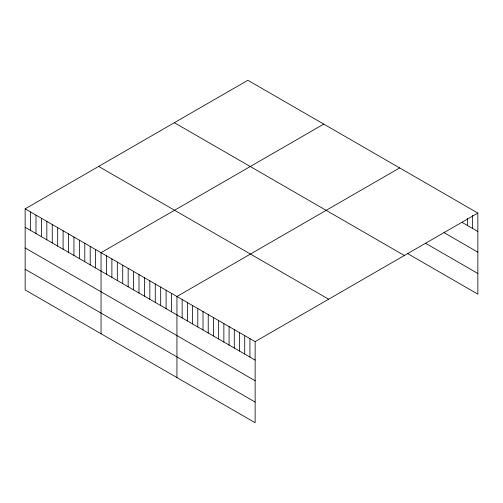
<?xml version="1.0" encoding="UTF-8"?>
<svg xmlns="http://www.w3.org/2000/svg" width="503" height="503" viewBox="0 0 503 503"><rect width="100%" height="100%" fill="white"/><g stroke="black" fill="none" stroke-linecap="round" stroke-linejoin="round"><path stroke-width="0.75" d="M25.15 208.858L255.14 341.644L255.14 422.721L25.15 289.935L25.15 208.858L247.86 80.279L477.85 213.065L477.85 294.142L407.474 253.512M323.756 124.096L101.046 252.676L101.046 333.753M399.652 167.914L176.943 296.493L176.943 377.577M255.14 341.644L477.85 213.065M462.213 222.464L477.85 231.493M443.967 232.606L477.85 252.166M425.72 243.37L477.85 273.469M174.365 122.707L404.355 255.493M98.645 166.424L328.635 299.21M25.15 227.287L255.14 360.073M25.15 247.96L255.14 380.746M25.15 269.262L255.14 402.048M472.638 215.429L472.638 228.481M467.425 218.56L467.425 225.47M249.928 338.632L249.928 357.061M244.716 335.62L244.716 354.049M239.503 332.615L239.503 351.044M234.291 329.603L234.291 348.032M229.079 326.592L229.079 345.02M223.866 323.586L223.866 342.009M218.648 320.574L218.648 339.003M213.435 317.563L213.435 335.991M208.223 314.551L208.223 332.98M203.011 311.546L203.011 329.974M197.798 308.534L197.798 326.963M192.586 305.522L192.586 323.951M187.374 302.517L187.374 320.945M182.161 299.505L182.161 317.934M171.523 293.362L171.523 311.791M166.103 290.237L166.103 308.666M160.683 287.106L160.683 305.535M155.264 283.975L155.264 302.404M149.837 280.844L149.837 299.272M144.418 277.713L144.418 296.141M138.998 274.588L138.998 293.016M133.578 271.457L133.578 289.885M128.152 268.325L128.152 286.754M122.732 265.194L122.732 283.623M117.312 262.063L117.312 280.492M111.892 258.938L111.892 277.367M106.466 255.807L106.466 274.236M95.627 249.545L95.627 267.973M90.207 246.413L90.207 264.842M84.787 243.289L84.787 261.717M79.361 240.157L79.361 258.586M73.941 237.026L73.941 255.455M68.521 233.895L68.521 252.324M63.101 230.764L63.101 249.192M57.675 227.639L57.675 246.068M52.255 224.508L52.255 242.936M46.836 221.377L46.836 239.805M41.416 218.245L41.416 236.674M35.99 215.114L35.99 233.543M30.57 211.989L30.57 230.418"/></g></svg>
